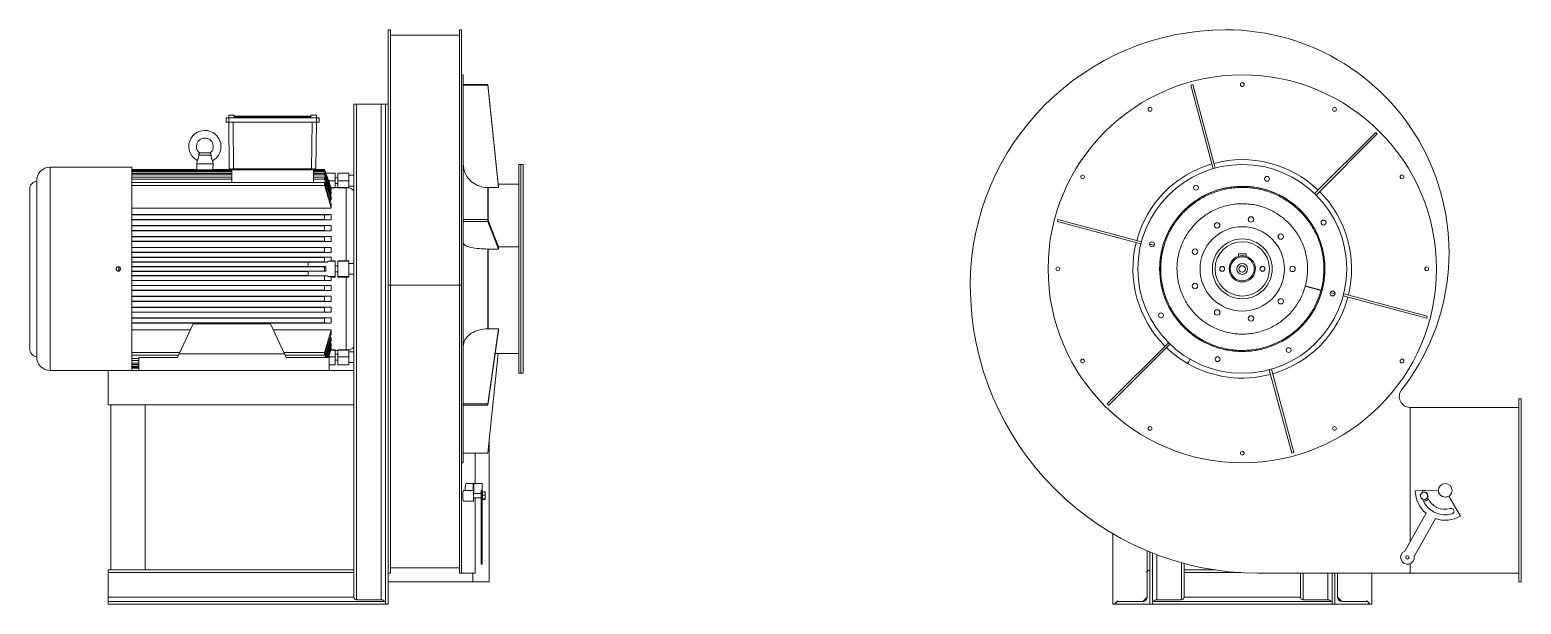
# Model space of a CAD drawing. Header units: millimetres. Extents: x 34 to 332, y 38 to 228.
# Drawn here: x 33.9 to 171, y 175.1 to 227.9 of the extents above; entities that cross this region are included whole.
import ezdxf

# ---------------------------------------------------------------- set-up
doc = ezdxf.new("R2010")
doc.units = ezdxf.units.MM

msp = doc.modelspace()

# ---------------------------------------------------------------- linework, layer by layer
at = {"color": 7, "linetype": 'Continuous', "lineweight": 15}
for p, q in [((66.85, 227.92), (67.05, 227.92)), ((66.85, 227.92), (66.85, 204.42)), ((67.05, 227.92), (67.05, 204.42)), ((73.4, 227.92), (73.6, 227.92)), ((73.4, 227.92), (73.4, 204.42)), ((73.6, 227.92), (73.6, 204.42)), ((73.4, 227.42), (67.05, 227.42)), ((73.75, 223.77), (73.6, 223.77)), ((73.75, 188.07), (73.75, 223.77)), ((73.75, 222.87), (76, 222.87)), ((73.75, 222.82), (76, 222.82)), ((76, 222.82), (76, 222.87)), ((77, 213.45), (76, 222.87)), ((76, 222.82), (77, 213.4)), ((140.61, 222.82), (140.81, 222.87)), ((140.61, 222.82), (142.67, 215.14)), ((142.87, 215.19), (140.81, 222.87)), ((63.7, 221.07), (63.7, 178.07)), ((63.7, 221.07), (63.95, 221.07)), ((63.95, 221.07), (63.95, 175.47)), ((63.95, 221.07), (66.2, 221.07)), ((66.2, 221.07), (66.2, 175.47)), ((66.2, 221.07), (66.6, 221.07)), ((66.6, 221.07), (66.6, 175.17)), ((66.6, 221.07), (66.85, 221.07)), ((51.95, 219.82), (51.95, 219.42)), ((51.95, 219.82), (52.2, 219.82)), ((51.95, 219.42), (52.2, 219.42)), ((52.2, 220.07), (52.2, 219.82)), ((52.2, 220.07), (52.2, 219.82)), ((52.2, 220.07), (52.7, 220.07)), ((52.2, 220.07), (52.2, 220.07)), ((52.2, 219.82), (52.2, 219.42)), ((52.2, 219.82), (60.25, 219.82)), ((52.2, 219.42), (60.25, 219.42)), ((52.24, 215.17), (52.2, 219.42)), ((52.6, 219.42), (52.64, 215.14)), ((52.7, 219.82), (52.7, 220.07)), ((52.7, 219.97), (53.04, 219.97)), ((52.95, 219.87), (52.95, 219.82)), ((53.01, 219.87), (52.95, 219.87)), ((53.01, 219.87), (53.01, 219.82)), ((59.44, 219.87), (53.01, 219.87)), ((53.04, 219.97), (59.41, 219.97)), ((59.41, 219.97), (59.75, 219.97)), ((59.44, 219.87), (59.44, 219.82)), ((59.5, 219.87), (59.44, 219.87)), ((59.5, 219.87), (59.5, 219.82)), ((59.75, 220.07), (59.75, 219.82)), ((59.75, 220.07), (60.25, 220.07)), ((59.81, 215.14), (59.85, 219.42)), ((60.25, 219.42), (60.21, 215.17)), ((60.25, 219.82), (60.25, 220.07)), ((60.25, 219.82), (60.25, 220.07)), ((60.25, 220.07), (60.25, 220.07)), ((60.25, 219.82), (60.25, 219.42)), ((60.25, 219.82), (60.5, 219.82)), ((60.25, 219.42), (60.5, 219.42)), ((60.5, 219.82), (60.5, 219.42)), ((157.62, 218.47), (152, 212.85)), ((152.14, 212.71), (157.76, 218.33)), ((157.62, 218.47), (157.76, 218.33)), ((49.59, 216.59), (50.41, 216.59)), ((63.7, 217.12), (63.7, 217.32)), ((41.84, 215.27), (35.79, 215.27)), ((42.03, 215.27), (42.08, 215.27)), ((43.29, 215.27), (42.24, 215.27)), ((43.29, 215.27), (43.29, 196.57)), ((49.29, 215.89), (49.25, 215.59)), ((49.25, 215.59), (50.75, 215.59)), ((49.25, 215.57), (49.27, 215.07)), ((49.25, 215.57), (50.75, 215.57)), ((50.57, 216.37), (49.43, 216.37)), ((49.6, 215.59), (49.6, 215.57)), ((50.4, 215.57), (50.4, 215.59)), ((50.75, 215.59), (50.71, 215.89)), ((50.73, 215.07), (50.75, 215.57)), ((79.05, 215.52), (78.85, 215.52)), ((78.85, 208.45), (78.85, 215.52)), ((79.25, 215.52), (79.05, 215.52)), ((79.05, 196.32), (79.05, 215.52)), ((79.05, 208.45), (79.05, 215.52)), ((79.25, 196.32), (79.25, 215.52)), ((34.54, 214.02), (34.54, 197.82)), ((49.27, 215.07), (43.29, 215.07)), ((49.3, 215.07), (43.29, 215.07)), ((49.65, 215.04), (43.29, 215.04)), ((52.48, 215.01), (43.29, 215.01)), ((52.48, 214.94), (43.29, 214.94)), ((52.48, 214.85), (43.29, 214.85)), ((52.48, 214.71), (43.29, 214.71)), ((52.48, 214.57), (43.29, 214.57)), ((52.48, 214.36), (43.29, 214.36)), ((52.48, 214.16), (43.29, 214.16)), ((52.48, 213.86), (43.29, 213.86)), ((49.3, 215.04), (49.3, 215.07)), ((52.44, 215.04), (50.35, 215.04)), ((50.7, 215.07), (50.7, 215.04)), ((52.41, 215.07), (50.7, 215.07)), ((52.41, 215.07), (50.73, 215.07)), ((52.26, 215.17), (52.24, 215.17)), ((52.39, 215.08), (52.48, 215.02)), ((59.98, 215.02), (52.48, 215.02)), ((52.48, 215.02), (52.48, 213.86)), ((59.98, 213.86), (52.48, 213.86)), ((59.81, 215.14), (52.64, 215.14)), ((59.98, 215.02), (60.07, 215.08)), ((59.98, 215.02), (59.98, 213.86)), ((61, 215.01), (59.98, 215.01)), ((61, 214.94), (59.98, 214.94)), ((61, 214.85), (59.98, 214.85)), ((61, 214.71), (59.98, 214.71)), ((61, 214.57), (59.98, 214.57)), ((61, 214.36), (59.98, 214.36)), ((61, 214.16), (59.98, 214.16)), ((61, 213.86), (59.98, 213.86)), ((61, 215.04), (60.02, 215.04)), ((61, 215.07), (60.05, 215.07)), ((61, 215.07), (60.05, 215.07)), ((60.21, 215.17), (60.19, 215.17)), ((61.12, 214.74), (61, 215.07)), ((61.13, 214.71), (61, 215.07)), ((61, 215.07), (61, 215.07)), ((61, 215.04), (61, 215.01)), ((61.26, 214.34), (61, 215.04)), ((61.6, 213.34), (61, 215.01)), ((61, 214.94), (61, 214.85)), ((61.6, 213.26), (61, 214.94)), ((61.6, 213.15), (61, 214.85)), ((61, 214.71), (61, 214.57)), ((61.6, 212.98), (61, 214.71)), ((61.6, 212.8), (61, 214.57)), ((61, 214.36), (61, 214.16)), ((61.6, 212.54), (61, 214.36)), ((61.6, 212.27), (61, 214.16)), ((61, 213.86), (61, 213.6)), ((61.6, 211.91), (61, 213.86)), ((61.98, 214.74), (61.12, 214.74)), ((61.13, 214.71), (61.12, 214.71)), ((61.59, 213.4), (61.38, 214.01)), ((61.38, 214.01), (61.98, 214.01)), ((61.98, 214.01), (61.98, 214.74)), ((62.23, 214.31), (61.98, 214.31)), ((61.98, 213.4), (61.98, 214.01)), ((63.23, 214.74), (62.23, 214.74)), ((62.23, 214.74), (62.23, 214.01)), ((62.23, 214.01), (63.23, 214.01)), ((62.23, 214.01), (62.23, 213.4)), ((63.23, 214.74), (63.23, 214.01)), ((63.7, 214.53), (63.23, 214.53)), ((63.23, 214.01), (63.23, 213.4)), ((33.91, 213.26), (33.91, 198.57)), ((61, 213.6), (43.29, 213.6)), ((61.6, 212.8), (61.52, 212.8)), ((61.6, 213.15), (61.54, 213.15)), ((61.6, 213.34), (61.57, 213.34)), ((61.6, 213.38), (61.59, 213.4)), ((61.59, 213.4), (61.98, 213.4)), ((61.6, 213.34), (61.6, 213.38)), ((61.98, 213.38), (61.6, 213.38)), ((61.6, 213.26), (61.6, 213.15)), ((61.6, 212.98), (61.6, 212.8)), ((61.6, 212.54), (61.6, 212.27)), ((61.98, 213.77), (62.23, 213.77)), ((62.23, 213.42), (61.98, 213.42)), ((61.98, 213.38), (61.98, 213.4)), ((62.23, 213.4), (63.23, 213.4)), ((62.23, 213.4), (62.23, 213.38)), ((62.23, 213.38), (62.98, 213.38)), ((62.98, 206.67), (62.98, 213.38)), ((62.98, 213.38), (63.23, 213.35)), ((63.23, 213.53), (63.7, 213.53)), ((63.23, 213.4), (63.23, 213.35)), ((76, 213.4), (77, 213.4)), ((76.05, 210.33), (76.05, 213.4)), ((78.85, 213.72), (76.97, 213.72)), ((77, 213.4), (77, 213.45)), ((61.6, 211.51), (43.29, 211.51)), ((61.6, 212.27), (61.49, 212.27)), ((61.6, 211.91), (61.6, 211.51)), ((61.6, 210.91), (43.29, 210.91)), ((61, 210.88), (43.29, 210.88)), ((61, 210.45), (43.29, 210.45)), ((61.6, 210.43), (43.29, 210.43)), ((61.6, 209.91), (43.29, 209.91)), ((61, 209.88), (43.29, 209.88)), ((61, 210.45), (61, 210.88)), ((61.6, 210.43), (61, 210.45)), ((61.6, 209.91), (61, 209.88)), ((61, 209.45), (61, 209.88)), ((61.6, 210.43), (61.6, 210.91)), ((61.6, 209.43), (61.6, 209.91)), ((73.75, 210.46), (76, 210.46)), ((73.75, 210.27), (76, 210.27)), ((76, 210.27), (76, 210.46)), ((77, 207.94), (76, 210.46)), ((76, 210.27), (77, 207.74)), ((128.35, 210.27), (128.4, 210.46)), ((128.35, 210.27), (136.03, 208.21)), ((136.08, 208.4), (128.4, 210.46)), ((61, 209.45), (43.29, 209.45)), ((61.6, 209.43), (43.29, 209.43)), ((61.6, 208.9), (43.29, 208.9)), ((61, 208.88), (43.29, 208.88)), ((61, 208.46), (43.29, 208.46)), ((61.6, 208.43), (43.29, 208.43)), ((61.6, 209.43), (61, 209.45)), ((61.6, 208.9), (61, 208.88)), ((61, 208.46), (61, 208.88)), ((61.6, 208.43), (61, 208.46)), ((61.6, 208.43), (61.6, 208.9)), ((78.85, 196.32), (78.85, 208.45)), ((79.05, 196.32), (79.05, 208.45)), ((61.6, 207.9), (43.29, 207.9)), ((61, 207.88), (43.29, 207.88)), ((61, 207.46), (43.29, 207.46)), ((61.6, 207.43), (43.29, 207.43)), ((61.6, 207), (43.29, 207)), ((61.6, 207.9), (61, 207.88)), ((61, 207.46), (61, 207.88)), ((61.6, 207.43), (61, 207.46)), ((61.6, 207), (61, 206.97)), ((61.6, 207.43), (61.6, 207.9)), ((61.6, 206.67), (61.6, 207)), ((76, 207.74), (77, 207.74)), ((76.05, 200.4), (76.05, 207.74)), ((77, 207.95), (78.85, 207.95)), ((77, 207.74), (77, 207.94)), ((77, 207.94), (78.85, 207.94)), ((137.26, 208.09), (136.83, 208.2)), ((145, 207.31), (145.7, 207.31)), ((145, 207.07), (145, 207.31)), ((145.7, 207.31), (145.7, 207.07)), ((42.1, 206.11), (42.1, 205.73)), ((61, 206.97), (43.29, 206.97)), ((61, 206.56), (43.29, 206.56)), ((59.48, 206.54), (43.29, 206.54)), ((59.48, 206.15), (43.29, 206.15)), ((61, 206.12), (43.29, 206.12)), ((61, 205.71), (43.29, 205.71)), ((59.48, 205.69), (43.29, 205.69)), ((59.48, 206.55), (61.26, 206.55)), ((59.48, 206.13), (59.48, 206.55)), ((59.48, 206.13), (61.13, 206.13)), ((59.48, 205.71), (61.13, 205.71)), ((59.48, 205.28), (59.48, 205.71)), ((61, 206.56), (61, 206.97)), ((61.26, 206.55), (61, 206.56)), ((61.13, 206.13), (61, 206.12)), ((61, 205.71), (61, 206.12)), ((61.13, 205.71), (61, 205.71)), ((61.98, 206.62), (61.36, 206.62)), ((61.38, 206.62), (61.59, 206.67)), ((61.59, 206.67), (61.6, 206.67)), ((61.59, 206.67), (61.98, 206.67)), ((61.6, 206.67), (61.98, 206.67)), ((61.98, 206.62), (61.98, 206.67)), ((61.98, 206.67), (61.98, 206.67)), ((61.98, 205.22), (61.98, 206.62)), ((62.23, 206.19), (61.98, 206.19)), ((61.98, 205.65), (62.23, 205.65)), ((62.23, 206.67), (63.23, 206.67)), ((62.23, 206.67), (62.23, 206.62)), ((62.98, 206.67), (62.23, 206.67)), ((62.23, 206.67), (62.23, 206.67)), ((63.23, 206.62), (62.23, 206.62)), ((62.23, 206.62), (62.23, 205.22)), ((63.23, 206.67), (62.98, 206.67)), ((63.23, 206.67), (63.23, 206.62)), ((63.23, 206.67), (63.23, 206.67)), ((63.23, 206.62), (63.23, 205.22)), ((63.7, 206.42), (63.23, 206.42)), ((59.48, 205.3), (43.29, 205.3)), ((61, 205.27), (43.29, 205.27)), ((61, 204.86), (43.29, 204.86)), ((61.6, 204.84), (43.29, 204.84)), ((61.6, 204.4), (43.29, 204.4)), ((61, 204.38), (43.29, 204.38)), ((59.48, 205.28), (61.26, 205.28)), ((61.26, 205.28), (61, 205.27)), ((61, 205.27), (61, 204.86)), ((61.6, 204.84), (61, 204.86)), ((61.6, 204.4), (61, 204.38)), ((61, 204.38), (61, 203.96)), ((61.36, 205.22), (61.98, 205.22)), ((61.59, 205.17), (61.38, 205.22)), ((61.6, 205.16), (61.59, 205.17)), ((61.59, 205.17), (61.98, 205.17)), ((61.6, 205.16), (61.6, 204.84)), ((61.98, 205.16), (61.6, 205.16)), ((61.6, 204.4), (61.6, 203.93)), ((61.98, 205.17), (61.98, 205.22)), ((61.98, 205.16), (61.98, 205.17)), ((62.23, 205.22), (63.23, 205.22)), ((62.23, 205.22), (62.23, 205.17)), ((62.23, 205.17), (63.23, 205.17)), ((62.23, 205.17), (62.23, 205.16)), ((62.23, 205.16), (62.98, 205.16)), ((62.98, 198.46), (62.98, 205.16)), ((62.98, 205.16), (63.23, 205.16)), ((63.23, 205.42), (63.7, 205.42)), ((63.23, 205.22), (63.23, 205.17)), ((63.23, 205.17), (63.23, 205.16)), ((66.85, 204.42), (67.05, 204.42)), ((66.85, 204.42), (66.85, 181.55)), ((73.4, 204.42), (67.05, 204.42)), ((67.05, 204.42), (67.05, 177.92)), ((73.4, 204.42), (73.6, 204.42)), ((73.4, 204.42), (73.4, 177.92)), ((73.6, 204.42), (73.6, 177.92)), ((152.59, 203.95), (151.14, 204.35)), ((151.14, 204.34), (152.58, 203.94)), ((61, 203.96), (43.29, 203.96)), ((61.6, 203.93), (43.29, 203.93)), ((61.6, 203.4), (43.29, 203.4)), ((61, 203.38), (43.29, 203.38)), ((61, 202.96), (43.29, 202.96)), ((61.6, 202.93), (43.29, 202.93)), ((61.6, 203.93), (61, 203.96)), ((61.6, 203.4), (61, 203.38)), ((61, 203.38), (61, 202.96)), ((61.6, 202.93), (61, 202.96)), ((61.6, 203.4), (61.6, 202.93)), ((151.72, 204.19), (151.72, 204.18)), ((151.86, 204.15), (151.85, 204.14)), ((152.58, 203.94), (152.68, 203.92)), ((153.44, 203.75), (153.87, 203.63)), ((154.62, 203.43), (162.3, 201.38)), ((162.35, 201.57), (154.67, 203.63)), ((61.6, 202.41), (43.29, 202.41)), ((61, 202.38), (43.29, 202.38)), ((61, 201.95), (43.29, 201.95)), ((61.6, 201.93), (43.29, 201.93)), ((61.6, 202.41), (61, 202.38)), ((61, 202.38), (61, 201.95)), ((61.6, 201.93), (61, 201.95)), ((61.6, 202.41), (61.6, 201.93)), ((162.35, 201.57), (162.3, 201.38)), ((61.6, 201.41), (43.29, 201.41)), ((61, 201.38), (43.29, 201.38)), ((61, 200.95), (43.29, 200.95)), ((61.6, 200.92), (43.29, 200.92)), ((48.67, 200.32), (43.29, 200.32)), ((47.63, 198.1), (48.92, 200.87)), ((56.03, 200.87), (48.92, 200.87)), ((57.32, 198.1), (56.03, 200.87)), ((61.6, 200.32), (56.28, 200.32)), ((61.6, 201.41), (61, 201.38)), ((61, 201.38), (61, 200.95)), ((61.6, 201.41), (61.6, 200.92)), ((61.6, 199.92), (61.6, 200.32)), ((76, 200.4), (77, 200.4)), ((77, 200.4), (76, 193.51)), ((76, 193.37), (77, 200.26)), ((77, 200.26), (77, 200.4)), ((61.6, 199.92), (61, 197.97)), ((61.6, 199.57), (61.03, 197.77)), ((61.6, 199.29), (61.1, 197.77)), ((61.6, 199.04), (61.17, 197.77)), ((61.6, 198.85), (61.23, 197.77)), ((61.6, 199.57), (61.49, 199.57)), ((61.6, 199.04), (61.52, 199.04)), ((61.6, 199.29), (61.6, 199.57)), ((61.6, 198.85), (61.6, 199.04)), ((138.56, 199.13), (132.94, 193.51)), ((133.08, 193.37), (138.7, 198.99)), ((47.69, 198.23), (43.29, 198.23)), ((47.57, 197.97), (43.29, 197.97)), ((43.92, 197.67), (43.29, 197.67)), ((43.92, 197.48), (43.29, 197.48)), ((43.92, 196.57), (43.92, 197.77)), ((47.48, 197.77), (43.92, 197.77)), ((47.48, 197.77), (47.63, 198.1)), ((57.32, 198.1), (47.63, 198.1)), ((61, 198.23), (57.26, 198.23)), ((57.48, 197.77), (57.32, 198.1)), ((61, 197.97), (57.38, 197.97)), ((61.42, 197.77), (57.48, 197.77)), ((61, 197.97), (61, 198.23)), ((61.6, 198.68), (61.28, 197.77)), ((61.6, 198.57), (61.31, 197.77)), ((61.6, 198.5), (61.34, 197.77)), ((61.36, 197.77), (61.38, 197.83)), ((61.38, 197.83), (61.59, 198.43)), ((61.38, 197.83), (61.98, 197.83)), ((61.42, 196.57), (61.42, 197.77)), ((61.6, 198.68), (61.54, 198.68)), ((61.6, 198.5), (61.57, 198.5)), ((61.59, 198.43), (61.6, 198.46)), ((61.59, 198.43), (61.98, 198.43)), ((61.6, 198.57), (61.6, 198.68)), ((61.6, 198.46), (61.6, 198.5)), ((61.6, 198.46), (61.98, 198.46)), ((61.98, 198.43), (61.98, 198.46)), ((61.98, 197.83), (61.98, 198.43)), ((61.98, 198.42), (62.23, 198.42)), ((62.23, 198.06), (61.98, 198.06)), ((61.98, 197.09), (61.98, 197.83)), ((61.98, 197.52), (62.23, 197.52)), ((62.98, 198.46), (62.23, 198.46)), ((62.23, 198.46), (62.23, 198.43)), ((62.23, 198.43), (63.23, 198.43)), ((62.23, 198.43), (62.23, 197.83)), ((62.23, 197.83), (63.23, 197.83)), ((62.23, 197.83), (62.23, 197.09)), ((63.23, 198.49), (62.98, 198.46)), ((63.23, 198.49), (63.23, 198.43)), ((63.23, 198.43), (63.23, 197.83)), ((63.7, 198.3), (63.23, 198.3)), ((63.23, 197.83), (63.23, 197.09)), ((76.97, 198.12), (76, 188.97)), ((76.69, 198.12), (78.85, 198.12)), ((35.79, 196.57), (41.1, 196.57)), ((43.92, 196.57), (41.1, 196.57)), ((41.1, 193.42), (41.1, 196.57)), ((42.05, 196.57), (41.99, 196.57)), ((43.92, 197.26), (43.29, 197.26)), ((43.92, 197.13), (43.29, 197.13)), ((43.92, 196.98), (43.29, 196.98)), ((43.92, 196.9), (43.29, 196.9)), ((43.92, 196.83), (43.29, 196.83)), ((43.92, 196.79), (43.29, 196.79)), ((43.29, 196.77), (43.92, 196.77)), ((43.92, 196.77), (43.29, 196.77)), ((61.42, 196.57), (43.92, 196.57)), ((61.42, 197.09), (61.98, 197.09)), ((63.7, 196.57), (61.42, 196.57)), ((62.23, 197.09), (63.23, 197.09)), ((63.23, 197.3), (63.7, 197.3)), ((78.85, 196.32), (79.05, 196.32)), ((79.05, 196.32), (79.25, 196.32)), ((147.83, 196.64), (149.89, 188.97)), ((150.09, 189.02), (148.03, 196.7)), ((63.7, 193.42), (41.1, 193.42)), ((41.35, 178.22), (41.35, 193.42)), ((44.5, 178.22), (44.5, 193.42)), ((73.75, 193.51), (76, 193.51)), ((73.75, 193.37), (76, 193.37)), ((76, 193.37), (76, 193.51)), ((133.08, 193.37), (132.94, 193.51)), ((170.98, 193.97), (170.78, 193.97)), ((170.78, 177.12), (170.78, 193.97)), ((170.98, 177.12), (170.98, 193.97)), ((160.77, 193.17), (160.78, 193.17)), ((160.77, 193.17), (160.79, 193.17)), ((170.76, 193.17), (160.78, 193.17)), ((160.78, 193.17), (160.78, 193.17)), ((170.76, 177.92), (170.76, 193.17)), ((170.78, 193.17), (170.76, 193.17)), ((76.13, 177.12), (76.13, 190.14)), ((73.6, 188.07), (73.75, 188.07)), ((73.75, 188.97), (76, 188.97)), ((74.83, 186.17), (74.83, 188.97)), ((150.09, 189.02), (149.89, 188.97)), ((74.7, 185.54), (73.76, 185.54)), ((74.67, 186.17), (74, 186.17)), ((74.67, 185.54), (74.67, 186.17)), ((74.73, 185.92), (74.67, 185.92)), ((74.7, 185.04), (74.7, 185.54)), ((75.38, 185.24), (74.7, 185.24)), ((75.48, 186.17), (74.73, 186.17)), ((74.73, 186.17), (74.73, 185.24)), ((75.48, 185.54), (75.38, 185.54)), ((75.38, 185.51), (75.38, 185.54)), ((75.48, 185.51), (75.38, 185.51)), ((75.38, 183.43), (75.38, 185.51)), ((75.48, 186.17), (75.48, 185.54)), ((75.48, 185.51), (75.48, 185.54)), ((75.48, 183.43), (75.48, 185.51)), ((75.51, 185.37), (75.48, 185.37)), ((75.51, 185.25), (75.51, 185.4)), ((75.51, 185.4), (75.73, 185.4)), ((75.51, 185.11), (75.51, 185.25)), ((75.51, 185.11), (75.73, 185.11)), ((75.51, 184.94), (75.51, 185.11)), ((75.73, 185.4), (75.76, 185.25)), ((75.75, 185.37), (75.73, 185.4)), ((75.76, 185.37), (75.76, 185.38)), ((75.76, 185.25), (75.76, 185.37)), ((75.76, 184.94), (75.76, 185.25)), ((161.25, 185.51), (163.37, 185.54)), ((161.94, 185.4), (161.82, 185.25)), ((162.31, 185.33), (162.12, 185.36)), ((73.76, 184.54), (74.7, 184.54)), ((74.7, 184.54), (74.7, 185.04)), ((74.7, 184.84), (75.38, 184.84)), ((74.83, 177.92), (74.83, 184.84)), ((75.48, 184.72), (75.51, 184.72)), ((75.51, 184.76), (75.51, 184.94)), ((75.51, 184.76), (75.73, 184.76)), ((75.51, 184.72), (75.51, 184.76)), ((75.51, 184.69), (75.51, 184.72)), ((75.51, 184.69), (75.73, 184.69)), ((75.73, 184.76), (75.76, 184.72)), ((75.74, 184.7), (75.73, 184.69)), ((75.76, 184.72), (75.76, 184.94)), ((75.76, 184.71), (75.76, 184.72)), ((75.76, 184.72), (75.76, 184.72)), ((161.82, 184.76), (162, 184.72)), ((162.19, 184.69), (162.31, 184.83)), ((164.32, 185), (165.4, 183.18)), ((75.48, 183.43), (75.38, 183.43)), ((75.38, 179.95), (75.38, 183.43)), ((75.48, 179.95), (75.48, 183.43)), ((160.28, 179.95), (162.24, 183.43)), ((163.11, 182.94), (161.15, 179.46)), ((66.85, 181.55), (66.85, 175.07)), ((133.45, 181.55), (133.45, 175.07)), ((75.48, 179.95), (75.38, 179.95)), ((75.38, 178.75), (75.38, 179.95)), ((75.48, 178.75), (75.48, 179.95)), ((136.6, 179.98), (136.6, 178.07)), ((136.85, 178.22), (136.85, 179.88)), ((137.1, 175.17), (137.1, 179.78)), ((41.1, 178.22), (63.7, 178.22)), ((41.1, 177.97), (41.1, 178.22)), ((73.4, 178.42), (67.05, 178.42)), ((75.38, 178.75), (75.48, 178.75)), ((136.85, 178.22), (136.85, 175.07)), ((140, 178.07), (140, 178.82)), ((140, 178.22), (142.87, 178.22)), ((41.1, 175.72), (41.1, 177.97)), ((63.7, 177.97), (63.7, 175.72)), ((66.85, 177.92), (67.05, 177.92)), ((66.85, 177.12), (74.63, 177.12)), ((73.4, 177.92), (73.6, 177.92)), ((73.6, 177.92), (73.6, 177.92)), ((73.6, 177.92), (74.83, 177.92)), ((74.63, 177.12), (74.63, 177.92)), ((74.63, 177.12), (76.13, 177.12)), ((136.55, 178.02), (136.6, 178.07)), ((136.6, 177.97), (136.55, 178.02)), ((136.6, 175.72), (136.6, 177.97)), ((140, 175.72), (140, 177.97)), ((146.85, 177.92), (160.77, 177.92)), ((150.7, 177.92), (150.7, 175.72)), ((153.6, 177.92), (153.6, 175.17)), ((153.85, 175.07), (153.85, 177.92)), ((154.1, 177.92), (154.1, 175.72)), ((157.25, 177.92), (157.25, 175.07)), ((160.78, 177.92), (160.77, 177.92)), ((160.78, 177.92), (170.76, 177.92)), ((170.78, 177.92), (170.76, 177.92)), ((170.98, 177.12), (170.78, 177.12)), ((41.1, 175.32), (41.1, 175.72)), ((63.95, 175.47), (66.2, 175.47)), ((136.2, 175.32), (136.6, 175.72)), ((137.5, 175.47), (139.75, 175.47)), ((150.95, 175.47), (153.2, 175.47)), ((154.1, 175.72), (154.5, 175.32)), ((41.1, 175.32), (66.6, 175.32)), ((41.1, 175.07), (41.1, 175.32)), ((41.1, 175.07), (66.6, 175.07)), ((66.6, 175.07), (66.85, 175.07)), ((133.45, 175.07), (133.7, 175.07)), ((133.65, 175.12), (133.9, 175.37)), ((133.7, 175.07), (133.65, 175.12)), ((136.85, 175.07), (133.7, 175.07)), ((133.9, 175.37), (133.95, 175.32)), ((133.95, 175.32), (136.2, 175.32)), ((137.1, 175.07), (136.85, 175.07)), ((137.1, 175.32), (153.6, 175.32)), ((137.1, 175.07), (153.6, 175.07)), ((153.6, 175.07), (153.85, 175.07)), ((157, 175.07), (153.85, 175.07)), ((154.5, 175.32), (156.75, 175.32)), ((156.75, 175.32), (156.8, 175.37)), ((156.8, 175.37), (157.05, 175.12)), ((157.05, 175.12), (157, 175.07)), ((157, 175.07), (157.25, 175.07))]:
    msp.add_line(p, q, dxfattribs=at)
at = {"color": 8, "linetype": 'Continuous', "lineweight": 15}
for p, q in [((52.95, 219.87), (52.7, 219.87)), ((59.75, 219.87), (59.5, 219.87)), ((35.79, 215.27), (35.79, 196.57)), ((76, 213.4), (76, 210.46)), ((76, 207.74), (76, 200.4)), ((160.77, 180.82), (160.77, 193.17)), ((160.78, 180.85), (160.78, 193.17)), ((73.6, 177.92), (73.6, 188.07)), ((137.5, 175.47), (137.5, 179.62)), ((139.75, 175.47), (139.75, 178.89)), ((160.77, 177.92), (160.77, 178.8)), ((160.78, 177.92), (160.78, 178.8)), ((41.1, 177.97), (63.7, 177.97)), ((140, 177.97), (145.22, 177.97)), ((150.95, 177.92), (150.95, 175.47)), ((153.2, 177.92), (153.2, 175.47)), ((41.1, 175.72), (63.7, 175.72)), ((140, 175.72), (150.7, 175.72))]:
    msp.add_line(p, q, dxfattribs=at)
at = {"color": 7, "linetype": 'Continuous', "lineweight": 15, "flags": 128}
for points in [[(76, 213.4), (75.79, 213.41), (75.59, 213.44), (75.39, 213.48), (75.19, 213.55), (75, 213.63), (74.82, 213.73), (74.65, 213.84), (74.49, 213.97), (74.34, 214.11), (74.21, 214.26), (74.09, 214.43), (73.99, 214.6), (73.9, 214.79), (73.84, 214.98), (73.79, 215.17), (73.76, 215.37), (73.75, 215.57)], [(52.39, 215.08), (52.34, 215.12), (52.29, 215.15), (52.26, 215.17)], [(60.19, 215.17), (60.16, 215.15), (60.12, 215.12), (60.07, 215.08)], [(76, 207.74), (75.79, 207.75), (75.59, 207.75), (75.39, 207.77), (75.19, 207.78), (75, 207.8), (74.82, 207.83), (74.65, 207.86), (74.49, 207.89), (74.34, 207.93), (74.21, 207.97), (74.09, 208.02), (73.99, 208.07), (73.9, 208.11), (73.84, 208.17), (73.79, 208.22), (73.76, 208.27), (73.75, 208.33)], [(152.59, 203.95), (152.63, 203.94), (152.68, 203.93)], [(73.75, 198.81), (73.76, 198.96), (73.79, 199.1), (73.84, 199.25), (73.9, 199.39), (73.99, 199.52), (74.09, 199.65), (74.21, 199.77), (74.34, 199.88), (74.49, 199.99), (74.65, 200.08), (74.82, 200.16), (75, 200.24), (75.19, 200.29), (75.39, 200.34), (75.59, 200.37), (75.79, 200.4), (76, 200.4)]]:
    msp.add_lwpolyline(points, dxfattribs=at)
at = {"color": 8, "linetype": 'Continuous', "lineweight": 15, "flags": 128}
msp.add_lwpolyline([(140.32, 197.21), (140.43, 197.39), (140.53, 197.57), (140.55, 197.6)], dxfattribs=at)
at = {"color": 7, "linetype": 'Continuous', "lineweight": 15}
for centre, radius in [((145.35, 205.92), 17.85), ((145.35, 222.87), 0.175), ((136.87, 220.6), 0.175), ((153.82, 220.6), 0.175), ((145.35, 205.92), 9.6), ((130.67, 214.39), 0.175), ((147.62, 214.21), 0.225), ((160.03, 214.39), 0.175), ((145.35, 205.92), 7.6), ((141.09, 213.39), 0.225), ((145.35, 205.92), 3.88), ((143.04, 209.92), 0.25), ((146.15, 210.47), 0.25), ((152.82, 210.18), 0.225), ((137.05, 208.18), 0.225), ((145.35, 205.92), 2.75), ((145.35, 205.92), 2.5), ((148.89, 208.89), 0.25), ((141, 207.5), 0.25), ((145.35, 205.92), 1.1), ((128.4, 205.92), 0.175), ((143.5, 205.92), 0.225), ((145.34, 205.91), 0.5), ((145.34, 205.91), 0.3), ((147.2, 205.92), 0.225), ((149.97, 205.92), 0.25), ((162.3, 205.92), 0.175), ((141, 204.34), 0.25), ((148.89, 202.94), 0.25), ((153.65, 203.65), 0.225), ((137.88, 201.65), 0.225), ((143.04, 201.91), 0.25), ((146.15, 201.36), 0.25), ((130.67, 197.44), 0.175), ((143.08, 197.62), 0.225), ((149.61, 198.45), 0.225), ((160.03, 197.44), 0.175), ((136.87, 191.24), 0.175), ((153.82, 191.24), 0.175), ((145.35, 188.97), 0.175), ((164, 185.54), 0.625), ((160.53, 179.37), 0.15)]:
    msp.add_circle(centre, radius, dxfattribs=at)
for centre, radius, start, end in [((143.85, 204.42), 23.5, 90, 180), ((143.85, 207.42), 20.5, 321.9551, 90), ((50, 217.18), 1.48, 0, 241.0737), ((50, 217.18), 0.775, 309.4898, 180), ((50, 217.18), 0.775, 180, 230.4783), ((49.59, 216.34), 0.25, 90, 111.1069), ((50.41, 216.34), 0.25, 68.8414, 90), ((50, 217.18), 1.48, 298.9267, 0), ((35.79, 214.02), 1.25, 90, 180), ((34.66, 213.26), 0.75, 99.432, 180), ((62.98, 212.42), 1, 43.5312, 75.5225), ((145.35, 205.92), 1.2, 106.9578, 73.0422), ((145.35, 205.92), 1.2, 73.0422, 106.9578), ((146.85, 204.42), 26.5, 180, 270), ((34.66, 198.57), 0.75, 180, 260.568), ((35.79, 197.82), 1.25, 180, 270), ((62.98, 199.42), 1, 284.4775, 316.4688), ((160.78, 194.17), 1, 141.9551, 269.125), ((164, 185.54), 2.75, 180.6189, 230.1432), ((162.06, 185.04), 0.325, 139.2324, 199.2324), ((162.06, 185.04), 0.325, 79.2324, 139.2324), ((162.06, 185.04), 0.5, 73.9762, 107.2616), ((162.06, 185.04), 0.325, 19.2324, 79.2324), ((162.06, 185.04), 0.325, 319.2324, 19.2324), ((164, 185.54), 0.625, 180.6189, 300.6189), ((162.06, 185.04), 0.325, 199.2324, 259.2324), ((164, 185.54), 2.25, 200.9352, 286.1414), ((162.06, 185.04), 0.5, 260.508, 320.9011), ((162.06, 185.04), 0.325, 259.2324, 319.2324), ((164, 185.54), 1.75, 201.3374, 286.1414), ((164.56, 183.62), 0.25, 286.1414, 106.1414), ((164, 185.54), 2.75, 251.0945, 300.6189), ((160.53, 179.37), 0.625, 113.749, 7.4888), ((136.85, 177.97), 0.25, 90, 180), ((63.95, 178.07), 0.25, 180, 191.9529), ((63.95, 177.97), 0.25, 168.0471, 180), ((139.75, 178.07), 0.25, 348.0471, 0), ((139.75, 177.97), 0.25, 0, 11.9529), ((63.95, 175.72), 0.25, 180, 270), ((66.2, 175.07), 0.4, 38.6822, 90), ((136.2, 175.72), 0.4, 270, 0), ((137.5, 175.07), 0.4, 90, 141.3178), ((139.75, 175.72), 0.25, 270, 0), ((150.95, 175.72), 0.25, 180, 270), ((153.2, 175.07), 0.4, 38.6822, 90), ((154.5, 175.72), 0.4, 180, 270), ((66.85, 175.17), 0.25, 180, 191.9529), ((66.85, 175.07), 0.25, 168.0471, 180), ((133.95, 175.07), 0.25, 90, 180), ((136.85, 175.17), 0.25, 348.0471, 0), ((136.85, 175.07), 0.25, 0, 11.9529), ((153.85, 175.17), 0.25, 180, 191.9529), ((153.85, 175.07), 0.25, 168.0471, 180), ((156.75, 175.07), 0.25, 0, 90)]:
    msp.add_arc(centre, radius, start, end, dxfattribs=at)
at = {"color": 8, "linetype": 'Continuous', "lineweight": 15}
for start, end in [(106.1403, 165), (46.1403, 105), (346.1403, 45), (166.1403, 225), (286.1403, 345), (226.1403, 240), (240, 285)]:
    msp.add_arc((145.35, 205.92), 10.05, start, end, dxfattribs=at)
at = {"color": 7, "linetype": 'Continuous', "lineweight": 15}
for centre, major_axis, ratio, start_param, end_param in [((52.64, 214.86), (0.4, -0.003), 0.704458, 1.583153, 2.272267), ((59.81, 214.86), (0.4, 0.003), 0.704458, 0.869325, 1.55844), ((73.76, 185.04), (0, 0.5), 0.1225, 0, 3.141593), ((74, 185.54), (0, 0.625), 0.1225, 0, 1.570796)]:
    msp.add_ellipse(centre, major_axis=major_axis, ratio=ratio, start_param=start_param, end_param=end_param, dxfattribs=at)
for points, knots in [([(53.04, 219.97), (53.04, 219.97), (53.03, 219.97), (53.01, 219.96), (52.98, 219.94), (52.96, 219.92), (52.95, 219.89), (52.95, 219.87), (52.95, 219.87)], [0, 0, 0, 0, 0.002886, 0.257682, 0.497844, 0.694379, 0.8658, 1, 1, 1, 1]), ([(53.04, 219.97), (53.04, 219.97), (53.04, 219.97), (53.04, 219.97), (53.03, 219.96), (53.02, 219.94), (53.02, 219.92), (53.02, 219.89), (53.01, 219.87), (53.01, 219.87)], [0, 0, 0, 0, 0.002886, 0.132996, 0.258461, 0.498678, 0.695119, 0.866194, 1, 1, 1, 1]), ([(59.41, 219.97), (59.41, 219.97), (59.41, 219.97), (59.41, 219.97), (59.42, 219.96), (59.43, 219.94), (59.43, 219.92), (59.44, 219.89), (59.44, 219.87), (59.44, 219.87)], [0, 0, 0, 0, 0.00287, 0.13154, 0.255706, 0.497452, 0.693319, 0.863075, 1, 1, 1, 1]), ([(59.41, 219.97), (59.41, 219.97), (59.42, 219.97), (59.44, 219.96), (59.47, 219.94), (59.49, 219.92), (59.5, 219.89), (59.5, 219.87), (59.5, 219.87)], [0, 0, 0, 0, 0.0028787, 0.2549714, 0.4966355, 0.6925758, 0.8626695, 1, 1, 1, 1]), ([(49.43, 216.37), (49.43, 216.4), (49.43, 216.45), (49.46, 216.52), (49.48, 216.56), (49.51, 216.58), (49.5, 216.57), (49.5, 216.57)], [0, 0, 0, 0, 0.208193, 0.41638, 0.626185, 0.86189, 1, 1, 1, 1]), ([(50.5, 216.57), (50.49, 216.57), (50.49, 216.58), (50.52, 216.56), (50.55, 216.5), (50.57, 216.44), (50.57, 216.39), (50.57, 216.37)], [0, 0, 0, 0, 0.139493, 0.411395, 0.637021, 0.863489, 1, 1, 1, 1]), ([(42.04, 215.27), (42.02, 215.27), (41.97, 215.27), (41.91, 215.27), (41.87, 215.27), (41.84, 215.27), (41.84, 215.27), (41.84, 215.27)], [0, 0, 0, 0, 0.214808, 0.429605, 0.644438, 0.859293, 1, 1, 1, 1]), ([(42.24, 215.27), (42.24, 215.27), (42.24, 215.27), (42.23, 215.27), (42.2, 215.27), (42.14, 215.27), (42.09, 215.27), (42.05, 215.27), (42.04, 215.27)], [0, 0, 0, 0, 0.006743, 0.221368, 0.435992, 0.650655, 0.865337, 1, 1, 1, 1]), ([(49.43, 216.37), (49.43, 216.34), (49.43, 216.26), (49.41, 216.15), (49.38, 216.04), (49.34, 215.96), (49.3, 215.91), (49.28, 215.88), (49.29, 215.89), (49.29, 215.89)], [0, 0, 0, 0, 0.159273, 0.319238, 0.479887, 0.628024, 0.783752, 0.946626, 1, 1, 1, 1]), ([(50.71, 215.89), (50.71, 215.89), (50.72, 215.88), (50.7, 215.91), (50.67, 215.96), (50.62, 216.04), (50.59, 216.14), (50.57, 216.26), (50.57, 216.33), (50.57, 216.37)], [0, 0, 0, 0, 0.034301, 0.196817, 0.359769, 0.523115, 0.679713, 0.827742, 1, 1, 1, 1]), ([(49.3, 215.07), (49.29, 215.07), (49.27, 215.07), (49.27, 215.07), (49.27, 215.07)], [0, 0, 0, 0, 0.583293, 1, 1, 1, 1]), ([(49.65, 215.04), (49.69, 215.04), (49.76, 215.04), (49.87, 215.04), (49.99, 215.04), (50.11, 215.04), (50.23, 215.04), (50.31, 215.04), (50.35, 215.04)], [0, 0, 0, 0, 0.155372, 0.314523, 0.483443, 0.657271, 0.826188, 1, 1, 1, 1]), ([(50.73, 215.07), (50.73, 215.07), (50.73, 215.07), (50.72, 215.07), (50.7, 215.07)], [0, 0, 0, 0, 0.183705, 1, 1, 1, 1]), ([(61.13, 214.71), (61.13, 214.72), (61.12, 214.73), (61.12, 214.74), (61.12, 214.74), (61.12, 214.74)], [0, 0, 0, 0, 0.303796, 0.833822, 1, 1, 1, 1]), ([(61.38, 214.01), (61.36, 214.05), (61.33, 214.13), (61.29, 214.24), (61.27, 214.31), (61.26, 214.34)], [0, 0, 0, 0, 0.357414, 0.725007, 1, 1, 1, 1]), ([(61.6, 211.51), (61.51, 211.86), (61.32, 212.56), (61.11, 213.25), (61, 213.6)], [0, 0, 0, 0, 0.499928, 1, 1, 1, 1]), ([(152.68, 203.92), (152.62, 203.72), (152.51, 203.34), (152.28, 202.79), (152.01, 202.26), (151.71, 201.75), (151.36, 201.26), (150.98, 200.8), (150.56, 200.38), (150.11, 199.99), (149.63, 199.63), (149.12, 199.31), (148.59, 199.04), (148.04, 198.81), (147.48, 198.62), (146.9, 198.47), (146.31, 198.37), (145.71, 198.32), (145.12, 198.32), (144.52, 198.36), (143.93, 198.45), (143.35, 198.58), (142.78, 198.76), (142.23, 198.98), (141.69, 199.25), (141.18, 199.56), (140.69, 199.91), (140.24, 200.29), (139.81, 200.71), (139.42, 201.16), (139.07, 201.64), (138.75, 202.14), (138.47, 202.67), (138.24, 203.22), (138.05, 203.79), (137.91, 204.37), (137.81, 204.96), (137.76, 205.55), (137.75, 206.15), (137.79, 206.74), (137.88, 207.33), (138.01, 207.92), (138.19, 208.48), (138.42, 209.04), (138.68, 209.57), (138.99, 210.08), (139.34, 210.57), (139.72, 211.03), (140.14, 211.45), (140.59, 211.85), (141.07, 212.2), (141.57, 212.52), (142.1, 212.79), (142.65, 213.03), (143.22, 213.22), (143.8, 213.36), (144.39, 213.46), (144.98, 213.51), (145.58, 213.52), (146.17, 213.48), (146.76, 213.39), (147.34, 213.25), (147.91, 213.08), (148.47, 212.85), (149, 212.59), (149.51, 212.28), (150, 211.93), (150.46, 211.55), (150.88, 211.13), (151.28, 210.68), (151.63, 210.2), (151.95, 209.7), (152.22, 209.17), (152.46, 208.62), (152.65, 208.05), (152.79, 207.47), (152.89, 206.88), (152.94, 206.29), (152.95, 205.69), (152.91, 205.1), (152.82, 204.51), (152.73, 204.12), (152.68, 203.93)], [0, 0, 0, 0, 0.0125, 0.025, 0.0375, 0.05, 0.0625, 0.075, 0.0875, 0.1, 0.1125, 0.125, 0.1375, 0.15, 0.1625, 0.175, 0.1875, 0.2, 0.2125, 0.225, 0.2375, 0.25, 0.2625, 0.275, 0.2875, 0.3, 0.3125, 0.325, 0.3375, 0.35, 0.3625, 0.375, 0.3875, 0.4, 0.4125, 0.425, 0.4375, 0.45, 0.4625, 0.475, 0.4875, 0.5, 0.5125, 0.525, 0.5375, 0.55, 0.5625, 0.575, 0.5875, 0.6, 0.6125, 0.625, 0.6375, 0.65, 0.6625, 0.675, 0.6875, 0.7, 0.7125, 0.725, 0.7375, 0.75, 0.7625, 0.775, 0.7875, 0.8, 0.8125, 0.825, 0.8375, 0.85, 0.8625, 0.875, 0.8875, 0.9, 0.9125, 0.925, 0.9375, 0.95, 0.9625, 0.975, 0.9875, 1, 1, 1, 1]), ([(152.58, 203.94), (152.53, 203.75), (152.42, 203.38), (152.19, 202.83), (151.93, 202.3), (151.63, 201.8), (151.28, 201.32), (150.91, 200.87), (150.49, 200.45), (150.05, 200.06), (149.57, 199.71), (149.07, 199.4), (148.55, 199.13), (148.01, 198.9), (147.45, 198.71), (146.88, 198.57), (146.3, 198.47), (145.71, 198.42), (145.12, 198.41), (144.53, 198.45), (143.95, 198.54), (143.37, 198.67), (142.81, 198.85), (142.27, 199.07), (141.74, 199.34), (141.23, 199.64), (140.75, 199.98), (140.3, 200.36), (139.88, 200.77), (139.5, 201.22), (139.14, 201.69), (138.83, 202.19), (138.56, 202.71), (138.33, 203.26), (138.14, 203.82), (138, 204.39), (137.9, 204.97), (137.85, 205.56), (137.85, 206.14), (137.89, 206.73), (137.97, 207.32), (138.11, 207.89), (138.28, 208.45), (138.5, 209), (138.77, 209.53), (139.07, 210.03), (139.41, 210.51), (139.79, 210.96), (140.2, 211.38), (140.65, 211.77), (141.12, 212.12), (141.62, 212.43), (142.14, 212.71), (142.69, 212.94), (143.24, 213.12), (143.82, 213.27), (144.4, 213.36), (144.98, 213.42), (145.57, 213.42), (146.16, 213.38), (146.75, 213.29), (147.32, 213.16), (147.88, 212.99), (148.43, 212.76), (148.96, 212.5), (149.46, 212.2), (149.94, 211.86), (150.39, 211.48), (150.81, 211.07), (151.2, 210.62), (151.55, 210.15), (151.86, 209.65), (152.14, 209.13), (152.37, 208.58), (152.56, 208.03), (152.7, 207.45), (152.8, 206.87), (152.85, 206.29), (152.85, 205.7), (152.81, 205.11), (152.73, 204.52), (152.64, 204.14), (152.59, 203.95)], [0, 0, 0, 0, 0.0125, 0.025, 0.0375, 0.05, 0.0625, 0.075, 0.0875, 0.1, 0.1125, 0.125, 0.1375, 0.15, 0.1625, 0.175, 0.1875, 0.2, 0.2125, 0.225, 0.2375, 0.25, 0.2625, 0.275, 0.2875, 0.3, 0.3125, 0.325, 0.3375, 0.35, 0.3625, 0.375, 0.3875, 0.4, 0.4125, 0.425, 0.4375, 0.45, 0.4625, 0.475, 0.4875, 0.5, 0.5125, 0.525, 0.5375, 0.55, 0.5625, 0.575, 0.5875, 0.6, 0.6125, 0.625, 0.6375, 0.65, 0.6625, 0.675, 0.6875, 0.7, 0.7125, 0.725, 0.7375, 0.75, 0.7625, 0.775, 0.7875, 0.8, 0.8125, 0.825, 0.8375, 0.85, 0.8625, 0.875, 0.8875, 0.9, 0.9125, 0.925, 0.9375, 0.95, 0.9625, 0.975, 0.9875, 1, 1, 1, 1]), ([(151.14, 204.35), (151.19, 204.54), (151.28, 204.92), (151.34, 205.51), (151.36, 206.1), (151.31, 206.68), (151.21, 207.26), (151.05, 207.83), (150.83, 208.38), (150.56, 208.91), (150.25, 209.4), (149.88, 209.87), (149.47, 210.29), (149.02, 210.67), (148.54, 211.01), (148.03, 211.3), (147.49, 211.53), (146.92, 211.72), (146.35, 211.84), (145.76, 211.91), (145.17, 211.92), (144.59, 211.88), (144.01, 211.77), (143.44, 211.61), (142.89, 211.4), (142.36, 211.13), (141.87, 210.81), (141.4, 210.45), (140.98, 210.04), (140.6, 209.59), (140.26, 209.11), (139.97, 208.6), (139.73, 208.06), (139.55, 207.5), (139.42, 206.92), (139.35, 206.33), (139.34, 205.74), (139.39, 205.16), (139.49, 204.58), (139.65, 204.01), (139.87, 203.46), (140.13, 202.93), (140.45, 202.44), (140.82, 201.97), (141.22, 201.55), (141.67, 201.17), (142.15, 200.83), (142.67, 200.54), (143.21, 200.3), (143.77, 200.12), (144.34, 199.99), (144.93, 199.92), (145.52, 199.91), (146.11, 199.96), (146.69, 200.06), (147.26, 200.22), (147.8, 200.43), (148.33, 200.7), (148.83, 201.02), (149.29, 201.38), (149.72, 201.79), (150.1, 202.24), (150.44, 202.72), (150.73, 203.23), (150.97, 203.77), (151.08, 204.15), (151.14, 204.34)], [0, 0, 0, 0, 0.015625, 0.03125, 0.046875, 0.0625, 0.078125, 0.09375, 0.109375, 0.125, 0.140625, 0.15625, 0.171875, 0.1875, 0.203125, 0.21875, 0.234375, 0.25, 0.265625, 0.28125, 0.296875, 0.3125, 0.328125, 0.34375, 0.359375, 0.375, 0.390625, 0.40625, 0.421875, 0.4375, 0.453125, 0.46875, 0.484375, 0.5, 0.515625, 0.53125, 0.546875, 0.5625, 0.578125, 0.59375, 0.609375, 0.625, 0.640625, 0.65625, 0.671875, 0.6875, 0.703125, 0.71875, 0.734375, 0.75, 0.765625, 0.78125, 0.796875, 0.8125, 0.828125, 0.84375, 0.859375, 0.875, 0.890625, 0.90625, 0.921875, 0.9375, 0.953125, 0.96875, 0.984375, 1, 1, 1, 1]), ([(61.6, 210.91), (61.51, 210.91), (61.32, 210.9), (61.11, 210.89), (61, 210.88)], [0, 0, 0, 0, 0.49993, 1, 1, 1, 1]), ([(42.24, 205.92), (42.24, 205.89), (42.23, 205.85), (42.2, 205.79), (42.15, 205.74), (42.08, 205.72), (42.01, 205.71), (41.95, 205.73), (41.89, 205.77), (41.85, 205.83), (41.84, 205.9), (41.84, 205.96), (41.87, 206.03), (41.91, 206.08), (41.97, 206.11), (42.04, 206.12), (42.11, 206.11), (42.17, 206.08), (42.21, 206.02), (42.23, 205.97), (42.24, 205.93), (42.24, 205.92)], [0, 0, 0, 0, 0.053681, 0.10736, 0.161048, 0.214742, 0.268426, 0.322101, 0.375781, 0.429473, 0.483162, 0.536844, 0.59052, 0.644204, 0.697897, 0.751584, 0.805262, 0.858939, 0.912627, 0.966321, 1, 1, 1, 1]), ([(61.13, 205.71), (61.13, 205.77), (61.12, 205.88), (61.12, 206.02), (61.13, 206.09), (61.13, 206.13)], [0, 0, 0, 0, 0.481585, 0.737216, 1, 1, 1, 1]), ([(61.26, 206.55), (61.27, 206.57), (61.29, 206.59), (61.33, 206.62), (61.35, 206.62), (61.36, 206.62)], [0, 0, 0, 0, 0.352547, 0.713095, 1, 1, 1, 1]), ([(61.36, 205.22), (61.35, 205.22), (61.33, 205.22), (61.29, 205.24), (61.27, 205.27), (61.26, 205.28)], [0, 0, 0, 0, 0.27922, 0.690058, 1, 1, 1, 1]), ([(61.6, 200.92), (61.51, 200.93), (61.32, 200.94), (61.11, 200.95), (61, 200.95)], [0, 0, 0, 0, 0.49993, 1, 1, 1, 1]), ([(61.6, 200.32), (61.51, 199.97), (61.32, 199.28), (61.11, 198.58), (61, 198.23)], [0, 0, 0, 0, 0.49993, 1, 1, 1, 1]), ([(41.84, 196.57), (41.84, 196.57), (41.83, 196.57), (41.85, 196.57), (41.88, 196.57), (41.93, 196.57), (41.99, 196.57), (42.02, 196.57), (42.04, 196.57)], [0, 0, 0, 0, 0.0067432, 0.2213667, 0.43599, 0.6506522, 0.8653332, 1, 1, 1, 1]), ([(42.04, 196.57), (42.06, 196.57), (42.11, 196.57), (42.17, 196.57), (42.21, 196.57), (42.24, 196.57), (42.24, 196.57), (42.24, 196.57)], [0, 0, 0, 0, 0.214804, 0.429603, 0.644436, 0.859292, 1, 1, 1, 1]), ([(75.76, 185.25), (75.76, 185.25), (75.76, 185.2), (75.75, 185.16), (75.73, 185.11)], [0, 0, 0, 0, 0.070213, 1, 1, 1, 1]), ([(75.73, 185.11), (75.74, 185.07), (75.76, 185.01), (75.76, 184.95), (75.76, 184.94)], [0, 0, 0, 0, 0.758147, 1, 1, 1, 1]), ([(161.82, 185.25), (161.81, 185.25), (161.77, 185.2), (161.73, 185.16), (161.69, 185.11)], [0, 0, 0, 0, 0.070213, 1, 1, 1, 1]), ([(161.69, 185.11), (161.71, 185.07), (161.73, 185.01), (161.75, 184.95), (161.76, 184.94)], [0, 0, 0, 0, 0.758147, 1, 1, 1, 1]), ([(162.12, 185.36), (162.12, 185.36), (162.06, 185.37), (162, 185.39), (161.94, 185.4)], [0, 0, 0, 0, 0.070213, 1, 1, 1, 1]), ([(162.37, 185.15), (162.37, 185.16), (162.34, 185.22), (162.32, 185.28), (162.31, 185.33)], [0, 0, 0, 0, 0.241852, 1, 1, 1, 1]), ([(162.43, 184.97), (162.43, 184.99), (162.41, 185.04), (162.39, 185.1), (162.37, 185.15)], [0, 0, 0, 0, 0.223716, 1, 1, 1, 1]), ([(75.76, 184.94), (75.76, 184.89), (75.75, 184.83), (75.74, 184.77), (75.73, 184.76)], [0, 0, 0, 0, 0.7762881, 1, 1, 1, 1]), ([(75.76, 184.72), (75.76, 184.72), (75.76, 184.72), (75.76, 184.71), (75.75, 184.71)], [0, 0, 0, 0, 0.214325, 1, 1, 1, 1]), ([(161.76, 184.94), (161.77, 184.89), (161.79, 184.83), (161.81, 184.77), (161.82, 184.76)], [0, 0, 0, 0, 0.7762881, 1, 1, 1, 1]), ([(162, 184.72), (162.01, 184.72), (162.07, 184.71), (162.13, 184.7), (162.19, 184.69)], [0, 0, 0, 0, 0.070213, 1, 1, 1, 1]), ([(162.31, 184.83), (162.31, 184.83), (162.35, 184.88), (162.39, 184.93), (162.43, 184.97)], [0, 0, 0, 0, 0.070218, 1, 1, 1, 1])]:
    msp.add_open_spline(points, degree=3, knots=knots, dxfattribs=at)

doc.saveas('drawing.dxf')
